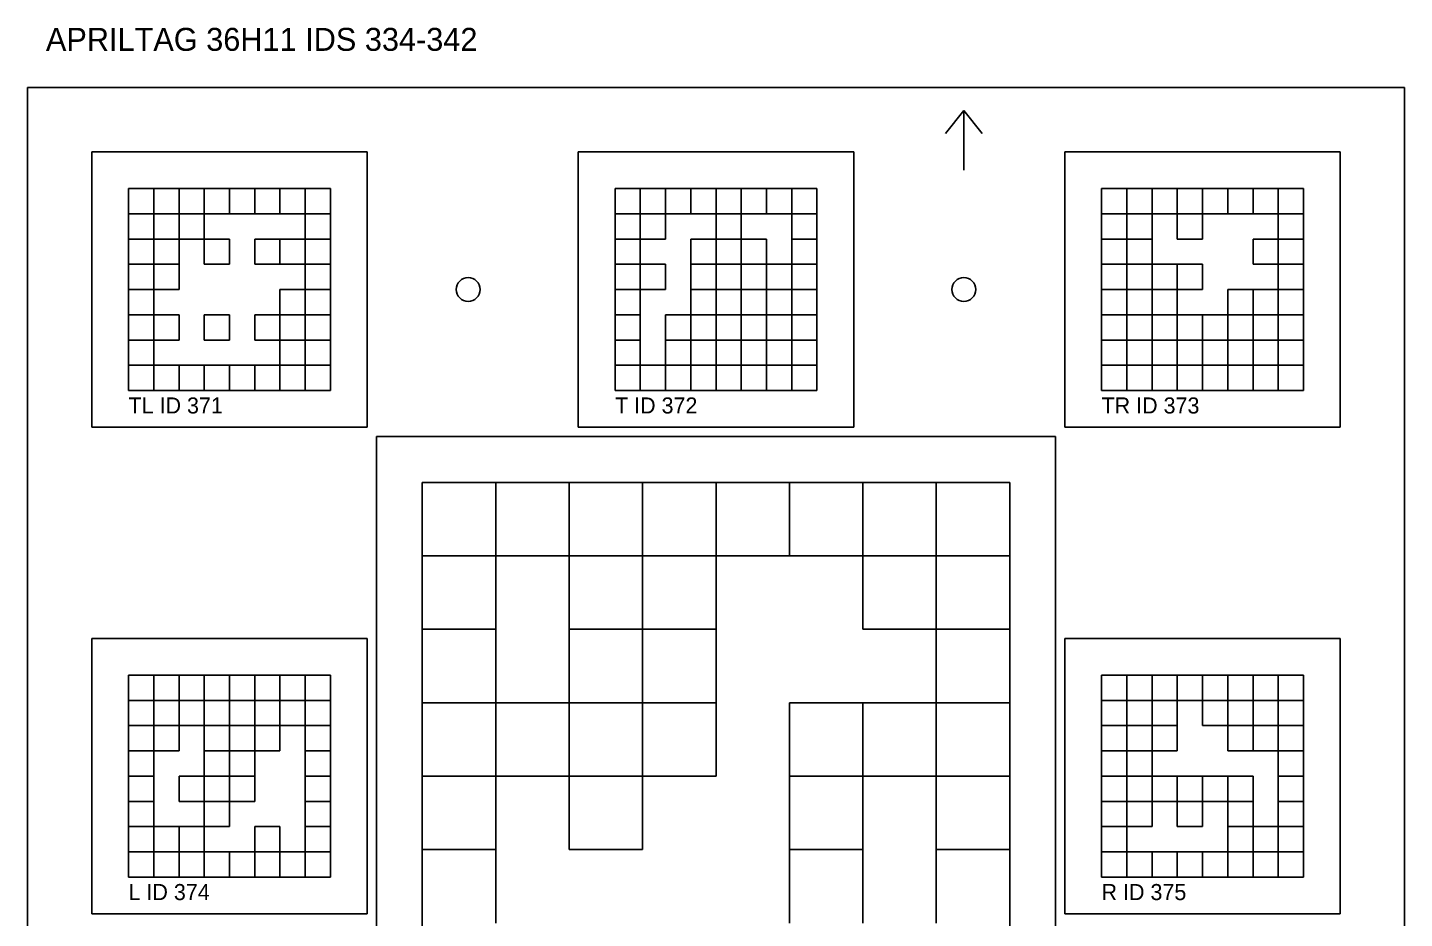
# Model space of a CAD drawing. Extents: x 0 to 1260, y -12 to 1580.
# Drawn here: x 640 to 940, y 759 to 953.1 of the extents above; entities that cross this region are included whole.
import ezdxf

# ---------------------------------------------------------------- set-up
doc = ezdxf.new("R2010")
doc.units = 0
for name, color, linetype in [('BLACK_POCKET', 7, 'CONTINUOUS'), ('CUT', 7, 'CONTINUOUS'), ('LABEL', 3, 'CONTINUOUS'), ('MOUNT_HOLE', 6, 'CONTINUOUS'), ('ORIENTATION', 7, 'CONTINUOUS'), ('QUIET_ZONE', 5, 'CONTINUOUS'), ('TAG_BOUNDARY', 8, 'CONTINUOUS')]:
    doc.layers.add(name, color=color, linetype=linetype)

msp = doc.modelspace()

# ---------------------------------------------------------------- linework, layer by layer
at = {"layer": 'BLACK_POCKET'}
for p, q in [((667.5, 918), (662, 918)), ((662, 918), (662, 912.5)), ((667.5, 912.5), (667.5, 918)), ((673, 918), (667.5, 918)), ((667.5, 918), (667.5, 912.5)), ((673, 912.5), (673, 918)), ((678.5, 918), (673, 918)), ((673, 918), (673, 912.5)), ((678.5, 912.5), (678.5, 918)), ((684, 918), (678.5, 918)), ((678.5, 918), (678.5, 912.5)), ((684, 912.5), (684, 918)), ((689.5, 918), (684, 918)), ((684, 918), (684, 912.5)), ((689.5, 912.5), (689.5, 918)), ((695, 918), (689.5, 918)), ((689.5, 918), (689.5, 912.5)), ((695, 912.5), (695, 918)), ((700.5, 918), (695, 918)), ((695, 918), (695, 912.5)), ((700.5, 912.5), (700.5, 918)), ((706, 918), (700.5, 918)), ((700.5, 918), (700.5, 912.5)), ((706, 912.5), (706, 918)), ((773.5, 918), (768, 918)), ((768, 918), (768, 912.5)), ((773.5, 912.5), (773.5, 918)), ((779, 918), (773.5, 918)), ((773.5, 918), (773.5, 912.5)), ((779, 912.5), (779, 918)), ((784.5, 918), (779, 918)), ((779, 918), (779, 912.5)), ((784.5, 912.5), (784.5, 918)), ((790, 918), (784.5, 918)), ((784.5, 918), (784.5, 912.5)), ((790, 912.5), (790, 918)), ((795.5, 918), (790, 918)), ((790, 918), (790, 912.5)), ((795.5, 912.5), (795.5, 918)), ((801, 918), (795.5, 918)), ((795.5, 918), (795.5, 912.5)), ((801, 912.5), (801, 918)), ((806.5, 918), (801, 918)), ((801, 918), (801, 912.5)), ((806.5, 912.5), (806.5, 918)), ((812, 918), (806.5, 918)), ((806.5, 918), (806.5, 912.5)), ((812, 912.5), (812, 918)), ((879.5, 918), (874, 918)), ((874, 918), (874, 912.5)), ((879.5, 912.5), (879.5, 918)), ((885, 918), (879.5, 918)), ((879.5, 918), (879.5, 912.5)), ((885, 912.5), (885, 918)), ((890.5, 918), (885, 918)), ((885, 918), (885, 912.5)), ((890.5, 912.5), (890.5, 918)), ((896, 918), (890.5, 918)), ((890.5, 918), (890.5, 912.5)), ((896, 912.5), (896, 918)), ((901.5, 918), (896, 918)), ((896, 918), (896, 912.5)), ((901.5, 912.5), (901.5, 918)), ((907, 918), (901.5, 918)), ((901.5, 918), (901.5, 912.5)), ((907, 912.5), (907, 918)), ((912.5, 918), (907, 918)), ((907, 918), (907, 912.5)), ((912.5, 912.5), (912.5, 918)), ((918, 918), (912.5, 918)), ((912.5, 918), (912.5, 912.5)), ((918, 912.5), (918, 918)), ((662, 912.5), (667.5, 912.5)), ((667.5, 912.5), (662, 912.5)), ((662, 912.5), (662, 907)), ((667.5, 912.5), (673, 912.5)), ((667.5, 907), (667.5, 912.5)), ((673, 912.5), (678.5, 912.5)), ((678.5, 912.5), (673, 912.5)), ((673, 912.5), (673, 907)), ((678.5, 912.5), (684, 912.5)), ((678.5, 907), (678.5, 912.5)), ((684, 912.5), (689.5, 912.5)), ((689.5, 912.5), (695, 912.5)), ((695, 912.5), (700.5, 912.5)), ((700.5, 912.5), (706, 912.5)), ((706, 912.5), (700.5, 912.5)), ((700.5, 912.5), (700.5, 907)), ((706, 907), (706, 912.5)), ((768, 912.5), (773.5, 912.5)), ((773.5, 912.5), (768, 912.5)), ((768, 912.5), (768, 907)), ((773.5, 912.5), (779, 912.5)), ((773.5, 907), (773.5, 912.5)), ((779, 912.5), (773.5, 912.5)), ((773.5, 912.5), (773.5, 907)), ((779, 912.5), (784.5, 912.5)), ((779, 907), (779, 912.5)), ((784.5, 912.5), (790, 912.5)), ((790, 912.5), (795.5, 912.5)), ((795.5, 912.5), (790, 912.5)), ((790, 912.5), (790, 907)), ((795.5, 912.5), (801, 912.5)), ((795.5, 907), (795.5, 912.5)), ((801, 912.5), (806.5, 912.5)), ((806.5, 912.5), (812, 912.5)), ((812, 912.5), (806.5, 912.5)), ((806.5, 912.5), (806.5, 907)), ((812, 907), (812, 912.5)), ((874, 912.5), (879.5, 912.5)), ((879.5, 912.5), (874, 912.5)), ((874, 912.5), (874, 907)), ((879.5, 912.5), (885, 912.5)), ((879.5, 907), (879.5, 912.5)), ((885, 912.5), (879.5, 912.5)), ((879.5, 912.5), (879.5, 907)), ((885, 912.5), (890.5, 912.5)), ((885, 907), (885, 912.5)), ((890.5, 912.5), (896, 912.5)), ((896, 912.5), (890.5, 912.5)), ((890.5, 912.5), (890.5, 907)), ((896, 912.5), (901.5, 912.5)), ((896, 907), (896, 912.5)), ((901.5, 912.5), (907, 912.5)), ((907, 912.5), (912.5, 912.5)), ((912.5, 912.5), (918, 912.5)), ((918, 912.5), (912.5, 912.5)), ((912.5, 912.5), (912.5, 907)), ((918, 907), (918, 912.5)), ((662, 907), (667.5, 907)), ((667.5, 907), (662, 907)), ((662, 907), (662, 901.5)), ((667.5, 901.5), (667.5, 907)), ((673, 907), (667.5, 907)), ((667.5, 907), (667.5, 901.5)), ((673, 907), (678.5, 907)), ((673, 901.5), (673, 907)), ((684, 907), (678.5, 907)), ((678.5, 907), (678.5, 901.5)), ((684, 901.5), (684, 907)), ((695, 907), (689.5, 907)), ((689.5, 907), (689.5, 901.5)), ((695, 901.5), (695, 907)), ((700.5, 907), (695, 907)), ((695, 907), (695, 901.5)), ((700.5, 907), (706, 907)), ((700.5, 901.5), (700.5, 907)), ((706, 907), (700.5, 907)), ((700.5, 907), (700.5, 901.5)), ((706, 901.5), (706, 907)), ((768, 907), (773.5, 907)), ((773.5, 907), (768, 907)), ((768, 907), (768, 901.5)), ((773.5, 907), (779, 907)), ((773.5, 901.5), (773.5, 907)), ((790, 907), (784.5, 907)), ((784.5, 907), (784.5, 901.5)), ((790, 907), (795.5, 907)), ((790, 901.5), (790, 907)), ((795.5, 907), (790, 907)), ((790, 907), (790, 901.5)), ((795.5, 901.5), (795.5, 907)), ((801, 907), (795.5, 907)), ((795.5, 907), (795.5, 901.5)), ((801, 901.5), (801, 907)), ((806.5, 907), (812, 907)), ((812, 907), (806.5, 907)), ((806.5, 907), (806.5, 901.5)), ((812, 901.5), (812, 907)), ((874, 907), (879.5, 907)), ((879.5, 907), (874, 907)), ((874, 907), (874, 901.5)), ((879.5, 907), (885, 907)), ((879.5, 901.5), (879.5, 907)), ((885, 907), (879.5, 907)), ((879.5, 907), (879.5, 901.5)), ((885, 901.5), (885, 907)), ((890.5, 907), (896, 907)), ((912.5, 907), (907, 907)), ((907, 907), (907, 901.5)), ((912.5, 907), (918, 907)), ((912.5, 901.5), (912.5, 907)), ((918, 907), (912.5, 907)), ((912.5, 907), (912.5, 901.5)), ((918, 901.5), (918, 907)), ((662, 901.5), (667.5, 901.5)), ((667.5, 901.5), (662, 901.5)), ((662, 901.5), (662, 896)), ((667.5, 901.5), (673, 901.5)), ((667.5, 896), (667.5, 901.5)), ((673, 901.5), (667.5, 901.5)), ((667.5, 901.5), (667.5, 896)), ((673, 896), (673, 901.5)), ((678.5, 901.5), (684, 901.5)), ((689.5, 901.5), (695, 901.5)), ((695, 901.5), (700.5, 901.5)), ((700.5, 901.5), (706, 901.5)), ((706, 901.5), (700.5, 901.5)), ((700.5, 901.5), (700.5, 896)), ((706, 896), (706, 901.5)), ((768, 901.5), (773.5, 901.5)), ((773.5, 901.5), (768, 901.5)), ((768, 901.5), (768, 896)), ((773.5, 896), (773.5, 901.5)), ((779, 901.5), (773.5, 901.5)), ((773.5, 901.5), (773.5, 896)), ((779, 896), (779, 901.5)), ((784.5, 901.5), (790, 901.5)), ((790, 901.5), (784.5, 901.5)), ((784.5, 901.5), (784.5, 896)), ((790, 901.5), (795.5, 901.5)), ((790, 896), (790, 901.5)), ((795.5, 901.5), (801, 901.5)), ((801, 901.5), (795.5, 901.5)), ((795.5, 901.5), (795.5, 896)), ((801, 896), (801, 901.5)), ((806.5, 901.5), (801, 901.5)), ((801, 901.5), (801, 896)), ((806.5, 901.5), (812, 901.5)), ((806.5, 896), (806.5, 901.5)), ((812, 901.5), (806.5, 901.5)), ((806.5, 901.5), (806.5, 896)), ((812, 896), (812, 901.5)), ((874, 901.5), (879.5, 901.5)), ((879.5, 901.5), (874, 901.5)), ((874, 901.5), (874, 896)), ((879.5, 901.5), (885, 901.5)), ((879.5, 896), (879.5, 901.5)), ((885, 901.5), (879.5, 901.5)), ((879.5, 901.5), (879.5, 896)), ((885, 896), (885, 901.5)), ((890.5, 901.5), (885, 901.5)), ((885, 901.5), (885, 896)), ((890.5, 896), (890.5, 901.5)), ((896, 901.5), (890.5, 901.5)), ((890.5, 901.5), (890.5, 896)), ((896, 896), (896, 901.5)), ((907, 901.5), (912.5, 901.5)), ((912.5, 901.5), (918, 901.5)), ((918, 901.5), (912.5, 901.5)), ((912.5, 901.5), (912.5, 896)), ((918, 896), (918, 901.5)), ((662, 896), (667.5, 896)), ((667.5, 896), (662, 896)), ((662, 896), (662, 890.5)), ((667.5, 896), (673, 896)), ((667.5, 890.5), (667.5, 896)), ((700.5, 896), (695, 896)), ((695, 896), (695, 890.5)), ((700.5, 896), (706, 896)), ((700.5, 890.5), (700.5, 896)), ((706, 896), (700.5, 896)), ((700.5, 896), (700.5, 890.5)), ((706, 890.5), (706, 896)), ((768, 896), (773.5, 896)), ((773.5, 896), (768, 896)), ((768, 896), (768, 890.5)), ((773.5, 896), (779, 896)), ((773.5, 890.5), (773.5, 896)), ((784.5, 896), (790, 896)), ((790, 896), (784.5, 896)), ((784.5, 896), (784.5, 890.5)), ((790, 890.5), (790, 896)), ((795.5, 896), (790, 896)), ((790, 896), (790, 890.5)), ((795.5, 896), (801, 896)), ((795.5, 890.5), (795.5, 896)), ((801, 896), (795.5, 896)), ((795.5, 896), (795.5, 890.5)), ((801, 896), (806.5, 896)), ((801, 890.5), (801, 896)), ((806.5, 896), (801, 896)), ((801, 896), (801, 890.5)), ((806.5, 896), (812, 896)), ((806.5, 890.5), (806.5, 896)), ((812, 896), (806.5, 896)), ((806.5, 896), (806.5, 890.5)), ((812, 890.5), (812, 896)), ((874, 896), (879.5, 896)), ((879.5, 896), (874, 896)), ((874, 896), (874, 890.5)), ((879.5, 896), (885, 896)), ((879.5, 890.5), (879.5, 896)), ((885, 896), (879.5, 896)), ((879.5, 896), (879.5, 890.5)), ((885, 896), (890.5, 896)), ((885, 890.5), (885, 896)), ((890.5, 896), (885, 896)), ((885, 896), (885, 890.5)), ((890.5, 896), (896, 896)), ((890.5, 890.5), (890.5, 896)), ((907, 896), (901.5, 896)), ((901.5, 896), (901.5, 890.5)), ((907, 890.5), (907, 896)), ((912.5, 896), (907, 896)), ((907, 896), (907, 890.5)), ((912.5, 896), (918, 896)), ((912.5, 890.5), (912.5, 896)), ((918, 896), (912.5, 896)), ((912.5, 896), (912.5, 890.5)), ((918, 890.5), (918, 896)), ((662, 890.5), (667.5, 890.5)), ((667.5, 890.5), (662, 890.5)), ((662, 890.5), (662, 885)), ((667.5, 885), (667.5, 890.5)), ((673, 890.5), (667.5, 890.5)), ((667.5, 890.5), (667.5, 885)), ((673, 885), (673, 890.5)), ((684, 890.5), (678.5, 890.5)), ((678.5, 890.5), (678.5, 885)), ((684, 885), (684, 890.5)), ((695, 890.5), (689.5, 890.5)), ((689.5, 890.5), (689.5, 885)), ((695, 890.5), (700.5, 890.5)), ((695, 885), (695, 890.5)), ((700.5, 890.5), (695, 890.5)), ((695, 890.5), (695, 885)), ((700.5, 890.5), (706, 890.5)), ((700.5, 885), (700.5, 890.5)), ((706, 890.5), (700.5, 890.5)), ((700.5, 890.5), (700.5, 885)), ((706, 885), (706, 890.5)), ((768, 890.5), (773.5, 890.5)), ((773.5, 890.5), (768, 890.5)), ((768, 890.5), (768, 885)), ((773.5, 885), (773.5, 890.5)), ((784.5, 890.5), (779, 890.5)), ((779, 890.5), (779, 885)), ((784.5, 890.5), (790, 890.5)), ((784.5, 885), (784.5, 890.5)), ((790, 890.5), (784.5, 890.5)), ((784.5, 890.5), (784.5, 885)), ((790, 890.5), (795.5, 890.5)), ((790, 885), (790, 890.5)), ((795.5, 890.5), (801, 890.5)), ((801, 890.5), (795.5, 890.5)), ((795.5, 890.5), (795.5, 885)), ((801, 890.5), (806.5, 890.5)), ((801, 885), (801, 890.5)), ((806.5, 890.5), (801, 890.5)), ((801, 890.5), (801, 885)), ((806.5, 890.5), (812, 890.5)), ((806.5, 885), (806.5, 890.5)), ((812, 890.5), (806.5, 890.5)), ((806.5, 890.5), (806.5, 885)), ((812, 885), (812, 890.5)), ((874, 890.5), (879.5, 890.5)), ((879.5, 890.5), (874, 890.5)), ((874, 890.5), (874, 885)), ((879.5, 890.5), (885, 890.5)), ((879.5, 885), (879.5, 890.5)), ((885, 890.5), (879.5, 890.5)), ((879.5, 890.5), (879.5, 885)), ((885, 890.5), (890.5, 890.5)), ((885, 885), (885, 890.5)), ((896, 890.5), (890.5, 890.5)), ((890.5, 890.5), (890.5, 885)), ((896, 885), (896, 890.5)), ((901.5, 890.5), (896, 890.5)), ((896, 890.5), (896, 885)), ((901.5, 890.5), (907, 890.5)), ((901.5, 885), (901.5, 890.5)), ((907, 890.5), (912.5, 890.5)), ((912.5, 890.5), (907, 890.5)), ((907, 890.5), (907, 885)), ((912.5, 890.5), (918, 890.5)), ((912.5, 885), (912.5, 890.5)), ((918, 890.5), (912.5, 890.5)), ((912.5, 890.5), (912.5, 885)), ((918, 885), (918, 890.5)), ((662, 885), (667.5, 885)), ((667.5, 885), (662, 885)), ((662, 885), (662, 879.5)), ((667.5, 885), (673, 885)), ((667.5, 879.5), (667.5, 885)), ((678.5, 885), (684, 885)), ((689.5, 885), (695, 885)), ((695, 885), (700.5, 885)), ((700.5, 885), (695, 885)), ((695, 885), (695, 879.5)), ((700.5, 885), (706, 885)), ((700.5, 879.5), (700.5, 885)), ((706, 885), (700.5, 885)), ((700.5, 885), (700.5, 879.5)), ((706, 879.5), (706, 885)), ((768, 885), (773.5, 885)), ((773.5, 885), (768, 885)), ((768, 885), (768, 879.5)), ((773.5, 879.5), (773.5, 885)), ((779, 885), (784.5, 885)), ((784.5, 885), (779, 885)), ((779, 885), (779, 879.5)), ((784.5, 885), (790, 885)), ((784.5, 879.5), (784.5, 885)), ((795.5, 885), (790, 885)), ((790, 885), (790, 879.5)), ((795.5, 885), (801, 885)), ((795.5, 879.5), (795.5, 885)), ((801, 885), (795.5, 885)), ((795.5, 885), (795.5, 879.5)), ((801, 885), (806.5, 885)), ((801, 879.5), (801, 885)), ((806.5, 885), (801, 885)), ((801, 885), (801, 879.5)), ((806.5, 885), (812, 885)), ((806.5, 879.5), (806.5, 885)), ((812, 885), (806.5, 885)), ((806.5, 885), (806.5, 879.5)), ((812, 879.5), (812, 885)), ((874, 885), (879.5, 885)), ((879.5, 885), (874, 885)), ((874, 885), (874, 879.5)), ((879.5, 885), (885, 885)), ((879.5, 879.5), (879.5, 885)), ((885, 885), (879.5, 885)), ((879.5, 885), (879.5, 879.5)), ((885, 879.5), (885, 885)), ((890.5, 885), (885, 885)), ((885, 885), (885, 879.5)), ((890.5, 885), (896, 885)), ((890.5, 879.5), (890.5, 885)), ((896, 885), (901.5, 885)), ((901.5, 885), (896, 885)), ((896, 885), (896, 879.5)), ((901.5, 879.5), (901.5, 885)), ((907, 885), (901.5, 885)), ((901.5, 885), (901.5, 879.5)), ((907, 885), (912.5, 885)), ((907, 879.5), (907, 885)), ((912.5, 885), (918, 885)), ((918, 885), (912.5, 885)), ((912.5, 885), (912.5, 879.5)), ((918, 879.5), (918, 885)), ((662, 879.5), (667.5, 879.5)), ((667.5, 879.5), (662, 879.5)), ((662, 879.5), (662, 874)), ((667.5, 874), (667.5, 879.5)), ((673, 879.5), (667.5, 879.5)), ((667.5, 879.5), (667.5, 874)), ((673, 874), (673, 879.5)), ((678.5, 879.5), (673, 879.5)), ((673, 879.5), (673, 874)), ((678.5, 874), (678.5, 879.5)), ((684, 879.5), (678.5, 879.5)), ((678.5, 879.5), (678.5, 874)), ((684, 874), (684, 879.5)), ((689.5, 879.5), (684, 879.5)), ((684, 879.5), (684, 874)), ((689.5, 874), (689.5, 879.5)), ((695, 879.5), (689.5, 879.5)), ((689.5, 879.5), (689.5, 874)), ((695, 879.5), (700.5, 879.5)), ((695, 874), (695, 879.5)), ((700.5, 879.5), (695, 879.5)), ((695, 879.5), (695, 874)), ((700.5, 879.5), (706, 879.5)), ((700.5, 874), (700.5, 879.5)), ((706, 879.5), (700.5, 879.5)), ((700.5, 879.5), (700.5, 874)), ((706, 874), (706, 879.5)), ((768, 879.5), (773.5, 879.5)), ((773.5, 879.5), (768, 879.5)), ((768, 879.5), (768, 874)), ((773.5, 874), (773.5, 879.5)), ((779, 879.5), (773.5, 879.5)), ((773.5, 879.5), (773.5, 874)), ((779, 879.5), (784.5, 879.5)), ((779, 874), (779, 879.5)), ((784.5, 879.5), (779, 879.5)), ((779, 879.5), (779, 874)), ((784.5, 874), (784.5, 879.5)), ((790, 879.5), (784.5, 879.5)), ((784.5, 879.5), (784.5, 874)), ((790, 879.5), (795.5, 879.5)), ((790, 874), (790, 879.5)), ((795.5, 879.5), (790, 879.5)), ((790, 879.5), (790, 874)), ((795.5, 879.5), (801, 879.5)), ((795.5, 874), (795.5, 879.5)), ((801, 879.5), (795.5, 879.5)), ((795.5, 879.5), (795.5, 874)), ((801, 879.5), (806.5, 879.5)), ((801, 874), (801, 879.5)), ((806.5, 879.5), (801, 879.5)), ((801, 879.5), (801, 874)), ((806.5, 879.5), (812, 879.5)), ((806.5, 874), (806.5, 879.5)), ((812, 879.5), (806.5, 879.5)), ((806.5, 879.5), (806.5, 874)), ((812, 874), (812, 879.5)), ((874, 879.5), (879.5, 879.5)), ((879.5, 879.5), (874, 879.5)), ((874, 879.5), (874, 874)), ((879.5, 879.5), (885, 879.5)), ((879.5, 874), (879.5, 879.5)), ((885, 879.5), (879.5, 879.5)), ((879.5, 879.5), (879.5, 874)), ((885, 879.5), (890.5, 879.5)), ((885, 874), (885, 879.5)), ((890.5, 879.5), (885, 879.5)), ((885, 879.5), (885, 874)), ((890.5, 874), (890.5, 879.5)), ((896, 879.5), (890.5, 879.5)), ((890.5, 879.5), (890.5, 874)), ((896, 879.5), (901.5, 879.5)), ((896, 874), (896, 879.5)), ((901.5, 879.5), (896, 879.5)), ((896, 879.5), (896, 874)), ((901.5, 879.5), (907, 879.5)), ((901.5, 874), (901.5, 879.5)), ((907, 879.5), (901.5, 879.5)), ((901.5, 879.5), (901.5, 874)), ((907, 874), (907, 879.5)), ((912.5, 879.5), (907, 879.5)), ((907, 879.5), (907, 874)), ((912.5, 879.5), (918, 879.5)), ((912.5, 874), (912.5, 879.5)), ((918, 879.5), (912.5, 879.5)), ((912.5, 879.5), (912.5, 874)), ((918, 874), (918, 879.5)), ((662, 874), (667.5, 874)), ((667.5, 874), (673, 874)), ((673, 874), (678.5, 874)), ((678.5, 874), (684, 874)), ((684, 874), (689.5, 874)), ((689.5, 874), (695, 874)), ((695, 874), (700.5, 874)), ((700.5, 874), (706, 874)), ((768, 874), (773.5, 874)), ((773.5, 874), (779, 874)), ((779, 874), (784.5, 874)), ((784.5, 874), (790, 874)), ((790, 874), (795.5, 874)), ((795.5, 874), (801, 874)), ((801, 874), (806.5, 874)), ((806.5, 874), (812, 874)), ((874, 874), (879.5, 874)), ((879.5, 874), (885, 874)), ((885, 874), (890.5, 874)), ((890.5, 874), (896, 874)), ((896, 874), (901.5, 874)), ((901.5, 874), (907, 874)), ((907, 874), (912.5, 874)), ((912.5, 874), (918, 874)), ((742, 854), (726, 854)), ((726, 854), (726, 838)), ((742, 838), (742, 854)), ((758, 854), (742, 854)), ((742, 854), (742, 838)), ((758, 838), (758, 854)), ((774, 854), (758, 854)), ((758, 854), (758, 838)), ((774, 838), (774, 854)), ((790, 854), (774, 854)), ((774, 854), (774, 838)), ((790, 838), (790, 854)), ((806, 854), (790, 854)), ((790, 854), (790, 838)), ((806, 838), (806, 854)), ((822, 854), (806, 854)), ((806, 854), (806, 838)), ((822, 838), (822, 854)), ((838, 854), (822, 854)), ((822, 854), (822, 838)), ((838, 838), (838, 854)), ((854, 854), (838, 854)), ((838, 854), (838, 838)), ((854, 838), (854, 854)), ((726, 838), (742, 838)), ((742, 838), (726, 838)), ((726, 838), (726, 822)), ((742, 838), (758, 838)), ((742, 822), (742, 838)), ((758, 838), (774, 838)), ((774, 838), (758, 838)), ((758, 838), (758, 822)), ((774, 838), (790, 838)), ((774, 822), (774, 838)), ((790, 838), (774, 838)), ((774, 838), (774, 822)), ((790, 838), (806, 838)), ((790, 822), (790, 838)), ((806, 838), (822, 838)), ((822, 838), (838, 838)), ((838, 838), (822, 838)), ((822, 838), (822, 822)), ((838, 838), (854, 838)), ((838, 822), (838, 838)), ((854, 838), (838, 838)), ((838, 838), (838, 822)), ((854, 822), (854, 838)), ((726, 822), (742, 822)), ((742, 822), (726, 822)), ((726, 822), (726, 806)), ((742, 806), (742, 822)), ((758, 822), (774, 822)), ((774, 822), (758, 822)), ((758, 822), (758, 806)), ((774, 822), (790, 822)), ((774, 806), (774, 822)), ((790, 822), (774, 822)), ((774, 822), (774, 806)), ((790, 806), (790, 822)), ((822, 822), (838, 822)), ((838, 822), (854, 822)), ((854, 822), (838, 822)), ((838, 822), (838, 806)), ((854, 806), (854, 822)), ((667.5, 812), (662, 812)), ((662, 812), (662, 806.5)), ((667.5, 806.5), (667.5, 812)), ((673, 812), (667.5, 812)), ((667.5, 812), (667.5, 806.5)), ((673, 806.5), (673, 812)), ((678.5, 812), (673, 812)), ((673, 812), (673, 806.5)), ((678.5, 806.5), (678.5, 812)), ((684, 812), (678.5, 812)), ((678.5, 812), (678.5, 806.5)), ((684, 806.5), (684, 812)), ((689.5, 812), (684, 812)), ((684, 812), (684, 806.5)), ((689.5, 806.5), (689.5, 812)), ((695, 812), (689.5, 812)), ((689.5, 812), (689.5, 806.5)), ((695, 806.5), (695, 812)), ((700.5, 812), (695, 812)), ((695, 812), (695, 806.5)), ((700.5, 806.5), (700.5, 812)), ((706, 812), (700.5, 812)), ((700.5, 812), (700.5, 806.5)), ((706, 806.5), (706, 812)), ((879.5, 812), (874, 812)), ((874, 812), (874, 806.5)), ((879.5, 806.5), (879.5, 812)), ((885, 812), (879.5, 812)), ((879.5, 812), (879.5, 806.5)), ((885, 806.5), (885, 812)), ((890.5, 812), (885, 812)), ((885, 812), (885, 806.5)), ((890.5, 806.5), (890.5, 812)), ((896, 812), (890.5, 812)), ((890.5, 812), (890.5, 806.5)), ((896, 806.5), (896, 812)), ((901.5, 812), (896, 812)), ((896, 812), (896, 806.5)), ((901.5, 806.5), (901.5, 812)), ((907, 812), (901.5, 812)), ((901.5, 812), (901.5, 806.5)), ((907, 806.5), (907, 812)), ((912.5, 812), (907, 812)), ((907, 812), (907, 806.5)), ((912.5, 806.5), (912.5, 812)), ((918, 812), (912.5, 812)), ((912.5, 812), (912.5, 806.5)), ((918, 806.5), (918, 812)), ((662, 806.5), (667.5, 806.5)), ((667.5, 806.5), (662, 806.5)), ((662, 806.5), (662, 801)), ((667.5, 806.5), (673, 806.5)), ((667.5, 801), (667.5, 806.5)), ((673, 806.5), (667.5, 806.5)), ((667.5, 806.5), (667.5, 801)), ((673, 806.5), (678.5, 806.5)), ((673, 801), (673, 806.5)), ((678.5, 806.5), (673, 806.5)), ((673, 806.5), (673, 801)), ((678.5, 806.5), (684, 806.5)), ((678.5, 801), (678.5, 806.5)), ((684, 806.5), (678.5, 806.5)), ((678.5, 806.5), (678.5, 801)), ((684, 806.5), (689.5, 806.5)), ((684, 801), (684, 806.5)), ((689.5, 806.5), (695, 806.5)), ((695, 806.5), (689.5, 806.5)), ((689.5, 806.5), (689.5, 801)), ((695, 806.5), (700.5, 806.5)), ((695, 801), (695, 806.5)), ((700.5, 806.5), (695, 806.5)), ((695, 806.5), (695, 801)), ((700.5, 806.5), (706, 806.5)), ((700.5, 801), (700.5, 806.5)), ((706, 806.5), (700.5, 806.5)), ((700.5, 806.5), (700.5, 801)), ((706, 801), (706, 806.5)), ((726, 806), (742, 806)), ((742, 806), (726, 806)), ((726, 806), (726, 790)), ((742, 790), (742, 806)), ((758, 806), (742, 806)), ((742, 806), (742, 790)), ((758, 806), (774, 806)), ((758, 790), (758, 806)), ((774, 806), (790, 806)), ((790, 806), (774, 806)), ((774, 806), (774, 790)), ((790, 790), (790, 806)), ((822, 806), (806, 806)), ((806, 806), (806, 790)), ((822, 790), (822, 806)), ((838, 806), (822, 806)), ((822, 806), (822, 790)), ((838, 806), (854, 806)), ((838, 790), (838, 806)), ((854, 806), (838, 806)), ((838, 806), (838, 790)), ((854, 790), (854, 806)), ((874, 806.5), (879.5, 806.5)), ((879.5, 806.5), (874, 806.5)), ((874, 806.5), (874, 801)), ((879.5, 806.5), (885, 806.5)), ((879.5, 801), (879.5, 806.5)), ((885, 806.5), (890.5, 806.5)), ((890.5, 806.5), (885, 806.5)), ((885, 806.5), (885, 801)), ((890.5, 806.5), (896, 806.5)), ((890.5, 801), (890.5, 806.5)), ((896, 806.5), (901.5, 806.5)), ((901.5, 806.5), (896, 806.5)), ((896, 806.5), (896, 801)), ((901.5, 806.5), (907, 806.5)), ((901.5, 801), (901.5, 806.5)), ((907, 806.5), (901.5, 806.5)), ((901.5, 806.5), (901.5, 801)), ((907, 806.5), (912.5, 806.5)), ((907, 801), (907, 806.5)), ((912.5, 806.5), (918, 806.5)), ((918, 806.5), (912.5, 806.5)), ((912.5, 806.5), (912.5, 801)), ((918, 801), (918, 806.5)), ((662, 801), (667.5, 801)), ((667.5, 801), (662, 801)), ((662, 801), (662, 795.5)), ((667.5, 801), (673, 801)), ((667.5, 795.5), (667.5, 801)), ((673, 801), (667.5, 801)), ((667.5, 801), (667.5, 795.5)), ((673, 801), (678.5, 801)), ((673, 795.5), (673, 801)), ((678.5, 801), (684, 801)), ((684, 801), (678.5, 801)), ((678.5, 801), (678.5, 795.5)), ((684, 795.5), (684, 801)), ((689.5, 801), (684, 801)), ((684, 801), (684, 795.5)), ((689.5, 801), (695, 801)), ((689.5, 795.5), (689.5, 801)), ((695, 801), (689.5, 801)), ((689.5, 801), (689.5, 795.5)), ((695, 801), (700.5, 801)), ((695, 795.5), (695, 801)), ((700.5, 801), (706, 801)), ((706, 801), (700.5, 801)), ((700.5, 801), (700.5, 795.5)), ((706, 795.5), (706, 801)), ((874, 801), (879.5, 801)), ((879.5, 801), (874, 801)), ((874, 801), (874, 795.5)), ((879.5, 795.5), (879.5, 801)), ((885, 801), (879.5, 801)), ((879.5, 801), (879.5, 795.5)), ((885, 801), (890.5, 801)), ((885, 795.5), (885, 801)), ((890.5, 801), (885, 801)), ((885, 801), (885, 795.5)), ((890.5, 795.5), (890.5, 801)), ((896, 801), (901.5, 801)), ((901.5, 801), (907, 801)), ((907, 801), (901.5, 801)), ((901.5, 801), (901.5, 795.5)), ((907, 795.5), (907, 801)), ((912.5, 801), (907, 801)), ((907, 801), (907, 795.5)), ((912.5, 801), (918, 801)), ((912.5, 795.5), (912.5, 801)), ((918, 801), (912.5, 801)), ((912.5, 801), (912.5, 795.5)), ((918, 795.5), (918, 801)), ((662, 795.5), (667.5, 795.5)), ((667.5, 795.5), (662, 795.5)), ((662, 795.5), (662, 790)), ((667.5, 795.5), (673, 795.5)), ((667.5, 790), (667.5, 795.5)), ((678.5, 795.5), (684, 795.5)), ((684, 795.5), (678.5, 795.5)), ((678.5, 795.5), (678.5, 790)), ((684, 795.5), (689.5, 795.5)), ((684, 790), (684, 795.5)), ((689.5, 795.5), (684, 795.5)), ((684, 795.5), (684, 790)), ((689.5, 795.5), (695, 795.5)), ((689.5, 790), (689.5, 795.5)), ((700.5, 795.5), (706, 795.5)), ((706, 795.5), (700.5, 795.5)), ((700.5, 795.5), (700.5, 790)), ((706, 790), (706, 795.5)), ((874, 795.5), (879.5, 795.5)), ((879.5, 795.5), (874, 795.5)), ((874, 795.5), (874, 790)), ((879.5, 795.5), (885, 795.5)), ((879.5, 790), (879.5, 795.5)), ((885, 795.5), (879.5, 795.5)), ((879.5, 795.5), (879.5, 790)), ((885, 795.5), (890.5, 795.5)), ((885, 790), (885, 795.5)), ((901.5, 795.5), (907, 795.5)), ((907, 795.5), (912.5, 795.5)), ((912.5, 795.5), (918, 795.5)), ((918, 795.5), (912.5, 795.5)), ((912.5, 795.5), (912.5, 790)), ((918, 790), (918, 795.5)), ((662, 790), (667.5, 790)), ((667.5, 790), (662, 790)), ((662, 790), (662, 784.5)), ((667.5, 784.5), (667.5, 790)), ((678.5, 790), (673, 790)), ((673, 790), (673, 784.5)), ((678.5, 790), (684, 790)), ((678.5, 784.5), (678.5, 790)), ((684, 790), (678.5, 790)), ((678.5, 790), (678.5, 784.5)), ((684, 790), (689.5, 790)), ((684, 784.5), (684, 790)), ((689.5, 790), (684, 790)), ((684, 790), (684, 784.5)), ((689.5, 784.5), (689.5, 790)), ((700.5, 790), (706, 790)), ((706, 790), (700.5, 790)), ((700.5, 790), (700.5, 784.5)), ((706, 784.5), (706, 790)), ((726, 790), (742, 790)), ((742, 790), (726, 790)), ((726, 790), (726, 774)), ((742, 790), (758, 790)), ((742, 774), (742, 790)), ((774, 790), (758, 790)), ((758, 790), (758, 774)), ((774, 790), (790, 790)), ((774, 774), (774, 790)), ((806, 790), (822, 790)), ((822, 790), (806, 790)), ((806, 790), (806, 774)), ((822, 790), (838, 790)), ((822, 774), (822, 790)), ((838, 790), (854, 790)), ((854, 790), (838, 790)), ((838, 790), (838, 774)), ((854, 774), (854, 790)), ((874, 790), (879.5, 790)), ((879.5, 790), (874, 790)), ((874, 790), (874, 784.5)), ((879.5, 790), (885, 790)), ((879.5, 784.5), (879.5, 790)), ((890.5, 790), (885, 790)), ((885, 790), (885, 784.5)), ((890.5, 784.5), (890.5, 790)), ((896, 790), (890.5, 790)), ((890.5, 790), (890.5, 784.5)), ((896, 784.5), (896, 790)), ((901.5, 790), (896, 790)), ((896, 790), (896, 784.5)), ((901.5, 784.5), (901.5, 790)), ((907, 790), (901.5, 790)), ((901.5, 790), (901.5, 784.5)), ((907, 784.5), (907, 790)), ((912.5, 790), (918, 790)), ((918, 790), (912.5, 790)), ((912.5, 790), (912.5, 784.5)), ((918, 784.5), (918, 790)), ((662, 784.5), (667.5, 784.5)), ((667.5, 784.5), (662, 784.5)), ((662, 784.5), (662, 779)), ((667.5, 779), (667.5, 784.5)), ((673, 784.5), (678.5, 784.5)), ((678.5, 784.5), (684, 784.5)), ((684, 784.5), (678.5, 784.5)), ((678.5, 784.5), (678.5, 779)), ((684, 784.5), (689.5, 784.5)), ((684, 779), (684, 784.5)), ((700.5, 784.5), (706, 784.5)), ((706, 784.5), (700.5, 784.5)), ((700.5, 784.5), (700.5, 779)), ((706, 779), (706, 784.5)), ((874, 784.5), (879.5, 784.5)), ((879.5, 784.5), (874, 784.5)), ((874, 784.5), (874, 779)), ((879.5, 779), (879.5, 784.5)), ((885, 784.5), (879.5, 784.5)), ((879.5, 784.5), (879.5, 779)), ((885, 784.5), (890.5, 784.5)), ((885, 779), (885, 784.5)), ((890.5, 784.5), (896, 784.5)), ((896, 784.5), (890.5, 784.5)), ((890.5, 784.5), (890.5, 779)), ((896, 784.5), (901.5, 784.5)), ((896, 779), (896, 784.5)), ((901.5, 784.5), (907, 784.5)), ((907, 784.5), (901.5, 784.5)), ((901.5, 784.5), (901.5, 779)), ((907, 779), (907, 784.5)), ((912.5, 784.5), (918, 784.5)), ((918, 784.5), (912.5, 784.5)), ((912.5, 784.5), (912.5, 779)), ((918, 779), (918, 784.5)), ((662, 779), (667.5, 779)), ((667.5, 779), (662, 779)), ((662, 779), (662, 773.5)), ((667.5, 773.5), (667.5, 779)), ((673, 779), (667.5, 779)), ((667.5, 779), (667.5, 773.5)), ((673, 773.5), (673, 779)), ((678.5, 779), (673, 779)), ((673, 779), (673, 773.5)), ((678.5, 779), (684, 779)), ((678.5, 773.5), (678.5, 779)), ((695, 779), (689.5, 779)), ((689.5, 779), (689.5, 773.5)), ((695, 773.5), (695, 779)), ((700.5, 779), (706, 779)), ((706, 779), (700.5, 779)), ((700.5, 779), (700.5, 773.5)), ((706, 773.5), (706, 779)), ((874, 779), (879.5, 779)), ((879.5, 779), (874, 779)), ((874, 779), (874, 773.5)), ((879.5, 779), (885, 779)), ((879.5, 773.5), (879.5, 779)), ((890.5, 779), (896, 779)), ((901.5, 779), (907, 779)), ((907, 779), (901.5, 779)), ((901.5, 779), (901.5, 773.5)), ((907, 773.5), (907, 779)), ((912.5, 779), (907, 779)), ((907, 779), (907, 773.5)), ((912.5, 779), (918, 779)), ((912.5, 773.5), (912.5, 779)), ((918, 779), (912.5, 779)), ((912.5, 779), (912.5, 773.5)), ((918, 773.5), (918, 779)), ((726, 774), (742, 774)), ((742, 774), (726, 774)), ((726, 774), (726, 758)), ((742, 758), (742, 774)), ((758, 774), (774, 774)), ((806, 774), (822, 774)), ((822, 774), (806, 774)), ((806, 774), (806, 758)), ((822, 758), (822, 774)), ((838, 774), (854, 774)), ((854, 774), (838, 774)), ((838, 774), (838, 758)), ((854, 758), (854, 774)), ((662, 773.5), (667.5, 773.5)), ((667.5, 773.5), (662, 773.5)), ((662, 773.5), (662, 768)), ((667.5, 773.5), (673, 773.5)), ((667.5, 768), (667.5, 773.5)), ((673, 773.5), (667.5, 773.5)), ((667.5, 773.5), (667.5, 768)), ((673, 773.5), (678.5, 773.5)), ((673, 768), (673, 773.5)), ((678.5, 773.5), (673, 773.5)), ((673, 773.5), (673, 768)), ((678.5, 768), (678.5, 773.5)), ((684, 773.5), (678.5, 773.5)), ((678.5, 773.5), (678.5, 768)), ((684, 768), (684, 773.5)), ((689.5, 773.5), (684, 773.5)), ((684, 773.5), (684, 768)), ((689.5, 773.5), (695, 773.5)), ((689.5, 768), (689.5, 773.5)), ((695, 773.5), (689.5, 773.5)), ((689.5, 773.5), (689.5, 768)), ((695, 768), (695, 773.5)), ((700.5, 773.5), (695, 773.5)), ((695, 773.5), (695, 768)), ((700.5, 773.5), (706, 773.5)), ((700.5, 768), (700.5, 773.5)), ((706, 773.5), (700.5, 773.5)), ((700.5, 773.5), (700.5, 768)), ((706, 768), (706, 773.5)), ((874, 773.5), (879.5, 773.5)), ((879.5, 773.5), (874, 773.5)), ((874, 773.5), (874, 768)), ((879.5, 768), (879.5, 773.5)), ((885, 773.5), (879.5, 773.5)), ((879.5, 773.5), (879.5, 768)), ((885, 768), (885, 773.5)), ((890.5, 773.5), (885, 773.5)), ((885, 773.5), (885, 768)), ((890.5, 768), (890.5, 773.5)), ((896, 773.5), (890.5, 773.5)), ((890.5, 773.5), (890.5, 768)), ((896, 768), (896, 773.5)), ((901.5, 773.5), (896, 773.5)), ((896, 773.5), (896, 768)), ((901.5, 773.5), (907, 773.5)), ((901.5, 768), (901.5, 773.5)), ((907, 773.5), (901.5, 773.5)), ((901.5, 773.5), (901.5, 768)), ((907, 773.5), (912.5, 773.5)), ((907, 768), (907, 773.5)), ((912.5, 773.5), (907, 773.5)), ((907, 773.5), (907, 768)), ((912.5, 773.5), (918, 773.5)), ((912.5, 768), (912.5, 773.5)), ((918, 773.5), (912.5, 773.5)), ((912.5, 773.5), (912.5, 768)), ((918, 768), (918, 773.5)), ((662, 768), (667.5, 768)), ((667.5, 768), (673, 768)), ((673, 768), (678.5, 768)), ((678.5, 768), (684, 768)), ((684, 768), (689.5, 768)), ((689.5, 768), (695, 768)), ((695, 768), (700.5, 768)), ((700.5, 768), (706, 768)), ((874, 768), (879.5, 768)), ((879.5, 768), (885, 768)), ((885, 768), (890.5, 768)), ((890.5, 768), (896, 768)), ((896, 768), (901.5, 768)), ((901.5, 768), (907, 768)), ((907, 768), (912.5, 768)), ((912.5, 768), (918, 768))]:
    msp.add_line(p, q, dxfattribs=at)
at = {"layer": 'CUT'}
for p, q in [((940, 940), (640, 940)), ((640, 940), (640, 640)), ((940, 640), (940, 940))]:
    msp.add_line(p, q, dxfattribs=at)
at = {"layer": 'MOUNT_HOLE'}
for centre in [(736, 896), (844, 896)]:
    msp.add_circle(centre, 2.6, dxfattribs=at)
at = {"layer": 'ORIENTATION'}
for p, q in [((844, 935), (840, 930)), ((844, 922), (844, 935)), ((844, 935), (848, 930))]:
    msp.add_line(p, q, dxfattribs=at)
at = {"layer": 'QUIET_ZONE'}
for p, q in [((714, 926), (654, 926)), ((654, 926), (654, 866)), ((714, 866), (714, 926)), ((820, 926), (760, 926)), ((760, 926), (760, 866)), ((820, 866), (820, 926)), ((926, 926), (866, 926)), ((866, 926), (866, 866)), ((926, 866), (926, 926)), ((654, 866), (714, 866)), ((864, 864), (716, 864)), ((716, 864), (716, 716)), ((760, 866), (820, 866)), ((864, 716), (864, 864)), ((866, 866), (926, 866)), ((714, 820), (654, 820)), ((654, 820), (654, 760)), ((714, 760), (714, 820)), ((926, 820), (866, 820)), ((866, 820), (866, 760)), ((926, 760), (926, 820)), ((654, 760), (714, 760)), ((866, 760), (926, 760))]:
    msp.add_line(p, q, dxfattribs=at)
at = {"layer": 'TAG_BOUNDARY'}
for p, q in [((706, 918), (662, 918)), ((662, 918), (662, 874)), ((706, 874), (706, 918)), ((812, 918), (768, 918)), ((768, 918), (768, 874)), ((812, 874), (812, 918)), ((918, 918), (874, 918)), ((874, 918), (874, 874)), ((918, 874), (918, 918)), ((662, 874), (706, 874)), ((768, 874), (812, 874)), ((874, 874), (918, 874)), ((854, 854), (726, 854)), ((726, 854), (726, 726)), ((854, 726), (854, 854)), ((706, 812), (662, 812)), ((662, 812), (662, 768)), ((706, 768), (706, 812)), ((918, 812), (874, 812)), ((874, 812), (874, 768)), ((918, 768), (918, 812)), ((662, 768), (706, 768)), ((874, 768), (918, 768))]:
    msp.add_line(p, q, dxfattribs=at)

# ---------------------------------------------------------------- texts
at = {"layer": 'LABEL'}
for s, height, p in [('APRILTAG 36H11 IDS 334-342', 5, (644, 948)), ('TL ID 371', 3.5, (662, 869)), ('T ID 372', 3.5, (768, 869)), ('TR ID 373', 3.5, (874, 869)), ('L ID 374', 3.5, (662, 763)), ('R ID 375', 3.5, (874, 763))]:
    msp.add_text(s, height=height, dxfattribs=at).set_placement(p)

doc.saveas('drawing.dxf')
